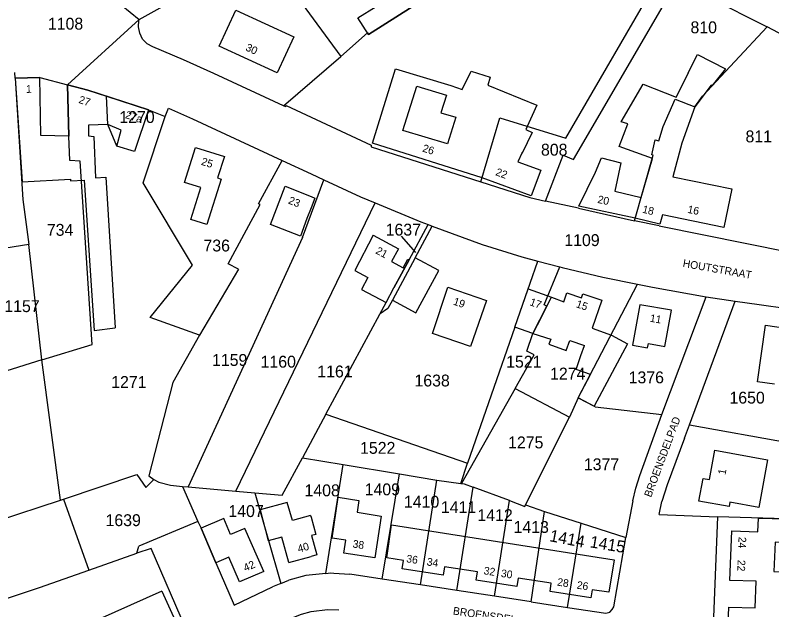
# Model space of a CAD drawing. Extents: x 191922 to 199923, y 328959 to 333350.
# Drawn here: x 192932.7 to 193104.8, y 329733.8 to 329868.9 of the extents above; entities that cross this region are included whole.
import ezdxf

# ---------------------------------------------------------------- set-up
doc = ezdxf.new("R2010")
doc.units = 0
for name, color, linetype in [('bouwvlak', 7, 'Continuous'), ('enkelbestemming', 7, 'Continuous'), ('Level 6', 7, 'Continuous'), ('maatvoering - maximum aantal wooneenheden', 7, 'Continuous'), ('Maatvoering_symbolen', 7, 'Continuous'), ('recreatiewoning', 7, 'Continuous')]:
    doc.layers.add(name, color=color, linetype=linetype)

msp = doc.modelspace()

# ---------------------------------------------------------------- linework, layer by layer
at = {"layer": 'bouwvlak'}
msp.add_line((193020.47, 329818.68), (193023.74, 329814.97), dxfattribs=at)
at = {"layer": 'Level 6'}
for p, q in [((192950.73, 329876.26), (192960.94, 329867.9)), ((192994.38, 329876.46), (193006.77, 329859.55)), ((193083.22, 329876.59), (193103.72, 329866.22)), ((192944.62, 329853.11), (192960.94, 329867.9)), ((193122.97, 329855.98), (193103.72, 329866.22)), ((192993.75, 329848.28), (193006.77, 329859.55)), ((192932.77, 329854.61), (192932.69, 329855.86)), ((192932.77, 329854.61), (192938.33, 329854.72)), ((192938.33, 329854.72), (192944.62, 329853.11)), ((192944.93, 329841.44), (192944.62, 329853.11)), ((192953.48, 329850.49), (192963.08, 329847.37)), ((192994.24, 329848.05), (192993.75, 329848.28)), ((192994.24, 329848.05), (192994.36, 329848.35)), ((192963.08, 329847.37), (192966.87, 329845.89)), ((192966.87, 329845.89), (192967.62, 329847.79)), ((192945.19, 329835.9), (192944.93, 329841.44)), ((192988.08, 329826.08), (192993.45, 329835.89)), ((192998.09, 329818.4), (193002.93, 329831.49)), ((192982.93, 329760.75), (193014.58, 329826.24)), ((193060.79, 329825.06), (193053.3, 329826.68)), ((193060.79, 329825.06), (193073.55, 329822.22)), ((193022.27, 329813.3), (193026.6, 329821.35)), ((193023.67, 329813.79), (193027.54, 329821)), ((193026.6, 329821.35), (193027.54, 329821)), ((193079.17, 329821.04), (193073.55, 329822.22)), ((193079.17, 329821.04), (193109.73, 329814.89)), ((192998.09, 329818.4), (192972.06, 329761.74)), ((192935.87, 329816.84), (192924.06, 329814.95)), ((192938.83, 329790.57), (192935.87, 329816.84)), ((193018.85, 329806.95), (193022.27, 329813.3)), ((193046.3, 329798.02), (193051.59, 329813.05)), ((193051.59, 329813.05), (193056.53, 329811.72)), ((192983.51, 329811.22), (192974.65, 329796.21)), ((193053.02, 329803.09), (193056.53, 329811.72)), ((193066.36, 329809.41), (193074.19, 329807.79)), ((193060.7, 329782), (193074.19, 329807.79)), ((193017.06, 329803.63), (193018.85, 329806.95)), ((193015.62, 329800.95), (193017.06, 329803.63)), ((193079.77, 329778.17), (193089.86, 329804.9)), ((193086.01, 329775.83), (193096.45, 329803.95)), ((193089.86, 329804.9), (193096.45, 329803.95)), ((193017.46, 329802.23), (193015.74, 329801.03)), ((193003.38, 329778.23), (193015.62, 329800.95)), ((193015.74, 329801.03), (193015.62, 329800.95)), ((193046.3, 329798.02), (193035.6, 329767.09)), ((192938.83, 329790.57), (192929.4, 329787.68)), ((192943.07, 329758.74), (192938.83, 329790.57)), ((193046.38, 329784.09), (193034.22, 329762.52)), ((193046.38, 329784.09), (193058.78, 329777.59)), ((193060.7, 329782), (193058.78, 329777.59)), ((193064.62, 329779.91), (193060.7, 329782)), ((193064.62, 329779.91), (193079.77, 329778.17)), ((193003.38, 329778.23), (192998.03, 329768.36)), ((193003.38, 329778.23), (193035.6, 329767.09)), ((193074.77, 329764.34), (193079.77, 329778.17)), ((193048.75, 329757.68), (193058.78, 329777.59)), ((193084.89, 329772.81), (193086.01, 329775.83)), ((193086.01, 329775.83), (193109.93, 329771.51)), ((193084.89, 329772.81), (193080.94, 329762.19)), ((192998.03, 329768.36), (193007.33, 329766.83)), ((193003.37, 329742.08), (193007.33, 329766.83)), ((193007.33, 329766.83), (193020.13, 329764.71)), ((193034.02, 329762.54), (193035.6, 329767.09)), ((193016.18, 329740.79), (193020.13, 329764.71)), ((193020.13, 329764.71), (193028.59, 329763.3)), ((192962.41, 329761.63), (192964.29, 329763.43)), ((193024.86, 329739.46), (193028.59, 329763.3)), ((193028.59, 329763.3), (193034.02, 329762.54)), ((193034.02, 329762.54), (193034.22, 329762.52)), ((192970.74, 329761.86), (192974.28, 329753.85)), ((192970.74, 329761.86), (192972.06, 329761.74)), ((192972.06, 329761.74), (192982.93, 329760.75)), ((192982.93, 329760.75), (192987.19, 329760.38)), ((193033.14, 329738.2), (193036.84, 329761.68)), ((193045.09, 329758.61), (193036.84, 329761.68)), ((193080.94, 329762.19), (193079.77, 329758.44)), ((192943.07, 329758.74), (192943.75, 329758.97)), ((192943.75, 329758.97), (192949.45, 329742.82)), ((192987.19, 329760.38), (192993.11, 329739.8)), ((192916.76, 329750.12), (192943.07, 329758.74)), ((193041.67, 329736.89), (193045.09, 329758.61)), ((193048.75, 329757.68), (193053.08, 329756.11)), ((193073.14, 329758.55), (193071.53, 329750.23)), ((193079.15, 329755.43), (193079.77, 329758.44)), ((193050.04, 329735.61), (193053.08, 329756.11)), ((193053.08, 329756.11), (193061.41, 329753.46)), ((193079.15, 329755.43), (193092.37, 329754.93)), ((192974.28, 329753.85), (192960.87, 329748.27)), ((192974.28, 329753.85), (192974.99, 329752.35)), ((193107.9, 329754.48), (193092.37, 329754.93)), ((192974.99, 329752.35), (192978.39, 329744.51)), ((193058.28, 329734.35), (193061.41, 329753.46)), ((193061.41, 329753.46), (193071.53, 329750.23)), ((192960.43, 329746.67), (192960.87, 329748.27)), ((192963.69, 329747.76), (192960.43, 329746.67)), ((192971.54, 329729.5), (192963.69, 329747.76)), ((192949.45, 329742.82), (192960.43, 329746.67)), ((192978.39, 329744.51), (192982.5, 329734.83)), ((192998.84, 329741.62), (192994.95, 329740.55)), ((193003.37, 329742.08), (192998.84, 329741.62)), ((193005.18, 329742.15), (193008.81, 329741.91)), ((193016.18, 329740.79), (193008.81, 329741.91)), ((192993.11, 329739.8), (192994.95, 329740.55)), ((193024.86, 329739.46), (193016.18, 329740.79)), ((192982.5, 329734.83), (192991.22, 329739.03)), ((192993.11, 329739.8), (192991.22, 329739.03)), ((193033.14, 329738.2), (193024.86, 329739.46)), ((193041.67, 329736.89), (193033.14, 329738.2)), ((193050.04, 329735.61), (193041.67, 329736.89)), ((193050.04, 329735.61), (193058.28, 329734.35)), ((193058.28, 329734.35), (193067, 329733.02))]:
    msp.add_line(p, q, dxfattribs=at)
for points in [[(192960.94, 329867.9), (192984.76, 329881.22), (192987.34, 329877.32), (192988.31, 329877.97)], [(193038.62, 329831.08), (193042.94, 329845.59), (193057.96, 329840.99), (193079.68, 329878.45)], [(193053.3, 329826.68), (193057.28, 329837.07), (193059.7, 329836.12), (193083.22, 329876.59)], [(193006.77, 329859.55), (193012.84, 329864.9), (193013.09, 329864.51), (193023.24, 329870.95)], [(192960.78, 329866.24), (192960.87, 329867.71), (192960.94, 329867.9)], [(192961.72, 329863.48), (192961.05, 329864.79), (192960.78, 329866.24)], [(193073.55, 329822.22), (193077.8, 329837.08), (193077.48, 329837.17), (193078.24, 329840.58), (193079.1, 329840.32), (193080.07, 329843.63), (193082.81, 329849.83), (193087.27, 329848.09), (193089.03, 329850.47), (193103.72, 329866.22)], [(192964.01, 329861.68), (192962.73, 329862.41), (192961.72, 329863.48)], [(192993.75, 329848.28), (192977.89, 329855.64), (192970.98, 329858.73), (192964.01, 329861.68)], [(192932.77, 329854.61), (192934.51, 329827.01), (192935.87, 329816.84)], [(192944.62, 329853.11), (192949.22, 329851.86), (192953.48, 329850.49)], [(192963.08, 329847.37), (192959.86, 329837.96), (192955.85, 329839.15), (192953.82, 329844.06), (192953.48, 329850.49)], [(192994.36, 329848.35), (193000, 329845.72), (193013.69, 329839.34)], [(192967.62, 329847.79), (192973.05, 329845.36), (192993.45, 329835.89)], [(192974.65, 329796.21), (192963.43, 329800.24), (192973.04, 329812.09), (192961.82, 329830.81), (192966.87, 329845.89)], [(193013.69, 329839.34), (193013.68, 329838.96), (193038.62, 329831.08)], [(192938.83, 329790.57), (192950.22, 329794.08), (192947.52, 329835.77), (192945.19, 329835.9)], [(192993.45, 329835.89), (193000, 329832.84), (193002.93, 329831.49)], [(193002.93, 329831.49), (193011.24, 329827.62), (193014.58, 329826.24)], [(193038.62, 329831.08), (193049.76, 329827.45), (193053.3, 329826.68)], [(192983.51, 329811.22), (192981.18, 329812.41), (192988.42, 329825.9), (192988.08, 329826.08)], [(193014.58, 329826.24), (193024.95, 329821.95), (193026.6, 329821.35)], [(193027.54, 329821), (193038.88, 329816.83), (193047.95, 329814.03), (193051.59, 329813.05)], [(193023.67, 329813.79), (193018.49, 329804.15), (193017.46, 329802.23)], [(193056.53, 329811.72), (193057.12, 329811.56), (193066.36, 329809.41)], [(193074.19, 329807.79), (193077.61, 329807.08), (193089.86, 329804.9)], [(193096.45, 329803.95), (193101.89, 329803.14), (193114.73, 329801.39)], [(193046.38, 329784.09), (193050.7, 329791.72), (193049.04, 329792.58), (193050.45, 329796.61), (193053.62, 329802.77), (193053.02, 329803.09)], [(192974.65, 329796.21), (192968.59, 329785.45), (192963.09, 329764.22), (192964.29, 329763.43)], [(192987.19, 329760.38), (192993.42, 329759.84), (192998.03, 329768.36)], [(192943.75, 329758.97), (192960.37, 329764.55), (192962.41, 329761.63)], [(193073.14, 329758.55), (193073.85, 329761.46), (193074.77, 329764.34)], [(192964.29, 329763.43), (192965.42, 329762.8), (192968.05, 329762.11), (192970.74, 329761.86)], [(193034.22, 329762.52), (193034.82, 329762.43), (193036.84, 329761.68)], [(193045.09, 329758.61), (193048.57, 329757.31), (193048.75, 329757.68)], [(193092.37, 329754.93), (193091.34, 329728.38), (193086.54, 329723.51)], [(193067, 329733.02), (193067.89, 329733.27), (193068.44, 329733.87), (193068.84, 329734.49), (193071.53, 329750.23)], [(192906.98, 329728.48), (192938.26, 329738.89), (192949.45, 329742.82)], [(193003.37, 329742.08), (193004.4, 329742.19), (193005.18, 329742.15)], [(192991.14, 329729.73), (192995.72, 329731.97), (192997.83, 329732.79), (193000, 329733.39), (193003.71, 329733.89), (193006.31, 329733.79)]]:
    msp.add_lwpolyline(points, dxfattribs=at)
at = {"layer": 'recreatiewoning'}
for p, q in [((193052.21, 329833.66), (193050.08, 329827.83)), ((192994.08, 329830.05), (193000, 329827.71)), ((193095.69, 329829.47), (193093.83, 329820.67)), ((193000, 329825.12), (192999.05, 329822.71)), ((192999.05, 329822.71), (192997.59, 329818.7)), ((193031.11, 329807.15), (193039.86, 329804.12)), ((193049.35, 329806.71), (193054.69, 329804.83)), ((193052.38, 329800.39), (193054.69, 329804.83)), ((193052.38, 329800.39), (193050.45, 329796.61)), ((193050.45, 329796.61), (193054.49, 329795.27)), ((193054.49, 329795.27), (193054.09, 329794.13)), ((193058.02, 329792.76), (193058.81, 329795.03)), ((193058.81, 329795.03), (193062.16, 329793.85)), ((193054.09, 329794.13), (193058.02, 329792.76)), ((193061.37, 329791.59), (193062.16, 329793.85)), ((193071.92, 329794.26), (193064.36, 329780.05)), ((193060.27, 329788.43), (193061.37, 329791.59)), ((193063.52, 329787.29), (193060.27, 329788.43)), ((193060.7, 329782), (193063.52, 329787.29)), ((193060.7, 329782), (193064.36, 329780.05)), ((193091.78, 329770.07), (193103.79, 329767.9)), ((193004.78, 329750.1), (193006.15, 329759.44)), ((192999.89, 329755.25), (193000, 329754.86)), ((193015.97, 329755.12), (193014.5, 329745.59)), ((192994.96, 329744.53), (193000, 329745.91))]:
    msp.add_line(p, q, dxfattribs=at)
for points in [[(193027.88, 329874.31), (193023.24, 329870.95), (193013.09, 329864.51), (193010.61, 329868.28), (193014.8, 329870.91), (193014.56, 329871.36), (193016.91, 329872.84), (193017.21, 329872.47), (193021.81, 329875.28), (193015.43, 329884.79), (193007.78, 329879.2), (193007.56, 329879.51), (193006.06, 329878.41), (193004.04, 329878.94)], [(192992.29, 329855.82), (192979.13, 329861.9), (192982.87, 329870.08), (192996.06, 329863.99), (192992.29, 329855.82)], [(193060.89, 329825.53), (193064.68, 329833.24), (193066.06, 329836.52), (193070.43, 329835.34), (193069.09, 329828.93), (193075.08, 329827.5), (193077.59, 329836.31), (193070.05, 329839.07), (193071.99, 329844.2), (193070.52, 329844.71), (193075.47, 329853.22), (193083.01, 329850.28), (193085.78, 329855.8), (193085.77, 329855.8), (193087.88, 329860), (193094.22, 329856.7), (193091.2, 329852.94), (193090.93, 329853.03), (193087.27, 329848.09), (193084.31, 329839.85), (193082.22, 329832.19), (193095.69, 329829.47)], [(193013.95, 329839.8), (193019.2, 329856.72), (193031.77, 329852.92), (193034.37, 329852.01), (193036.38, 329856.19), (193040.73, 329854.85), (193040.21, 329853.01), (193051.34, 329848.48), (193048.86, 329842.92), (193050.29, 329842.22), (193048.02, 329837.59), (193048, 329837.7), (193047.04, 329835.55), (193052.21, 329833.66)], [(192963.08, 329847.37), (192949.22, 329851.86), (192944.62, 329853.11), (192944.93, 329841.44), (192938.57, 329841.54), (192938.33, 329854.72), (192932.77, 329854.61)], [(192932.77, 329854.61), (192934.31, 329831.03), (192945.31, 329831.67), (192945.34, 329831.27), (192948.44, 329831.45), (192950.72, 329797.24), (192955.48, 329797.89)], [(193032.91, 329845.7), (193031.02, 329839.68), (193020.89, 329842.73), (193024.05, 329852.78), (193030.79, 329850.74), (193029.53, 329846.72), (193032.91, 329845.7)], [(192963.08, 329847.37), (192959.86, 329837.96), (192955.85, 329839.15), (192956.82, 329842.76), (192953.82, 329844.06), (192949.41, 329843.91), (192949.44, 329841.46), (192950.61, 329841.36), (192951, 329831.97), (192953.33, 329832.13), (192955.48, 329797.89)], [(193050.08, 329827.83), (193038.87, 329831.98), (193013.95, 329839.8)], [(192979.53, 329831.67), (192976.33, 329821.36), (192972.69, 329822.49), (192974.92, 329829.72), (192971.21, 329830.88), (192973.76, 329838.88)], [(192973.76, 329838.88), (192980.3, 329836.8), (192978.75, 329831.92), (192979.53, 329831.67)], [(192997.59, 329818.7), (192990.77, 329821.34), (192994.08, 329830.05)], [(192994.08, 329830.05), (193000, 329827.71), (193000.88, 329827.36)], [(193000, 329827.71), (193000.88, 329827.36), (193000, 329825.12)], [(193093.83, 329820.67), (193079.89, 329823.54), (193079.29, 329821.41), (193073.71, 329822.78), (193060.89, 329825.53)], [(193014.15, 329818.92), (193009.99, 329810.93), (193012.94, 329809.31), (193011.49, 329806.61)], [(193014.15, 329818.92), (193019.89, 329815.84), (193018.32, 329812.91), (193020.96, 329811.49), (193022.01, 329813.44), (193022.27, 329813.3), (193018.85, 329806.95)], [(193018.49, 329804.15), (193023.85, 329801.27), (193029.02, 329810.9), (193023.67, 329813.79), (193018.49, 329804.15)], [(193039.86, 329804.12), (193036.26, 329793.6), (193027.63, 329796.62), (193031.11, 329807.15)], [(193011.49, 329806.61), (193017.06, 329803.63), (193018.85, 329806.95)], [(193050.45, 329796.61), (193046.3, 329798.02), (193049.35, 329806.71)], [(193054.69, 329804.83), (193057.49, 329803.79), (193058.18, 329805.79), (193061.5, 329804.66), (193061.82, 329805.61), (193066.11, 329804.15), (193063.89, 329797.83), (193068.27, 329796.21), (193071.92, 329794.26)], [(193074.72, 329803.11), (193073.09, 329793.94), (193076.5, 329793.33), (193076.68, 329794.32), (193080.46, 329793.65), (193081.92, 329801.88), (193074.72, 329803.11)], [(193105.35, 329785.04), (193101.49, 329785.59), (193103.34, 329798.51), (193111.05, 329797.35)], [(193095.06, 329757.28), (193088.18, 329758.53), (193089.11, 329763.65), (193090.57, 329763.38), (193091.78, 329770.07)], [(193103.79, 329767.9), (193101.83, 329757.07), (193095.24, 329758.27), (193095.06, 329757.28)], [(193006.15, 329759.44), (193010.86, 329758.65), (193010.45, 329756.03), (193015.97, 329755.12)], [(192999.89, 329755.25), (192995.77, 329754.07), (192994.6, 329758.21), (192988.4, 329756.49), (192990.22, 329749.45)], [(192989.27, 329742.52), (192984.93, 329752.26), (192981.7, 329750.89), (192980.15, 329754.58), (192974.99, 329752.35)], [(193000, 329754.86), (193001.08, 329750.94), (193000.11, 329750.67), (193001.32, 329746.28), (193000, 329745.91)], [(193109.59, 329685.48), (193108.75, 329688.42), (193103.03, 329686.79), (193099.95, 329697.59), (193105.72, 329699.23), (193104.04, 329705.1), (193098.28, 329703.44), (193095.16, 329714.25), (193101.15, 329715.95), (193100.32, 329718.91), (193100.49, 329722.97), (193094.54, 329723.18), (193094.95, 329734.45), (193100.93, 329734.23), (193101.16, 329740.29), (193095.21, 329740.5), (193095.65, 329751.77), (193101.61, 329751.54), (193101.73, 329754.64)], [(193101.73, 329754.64), (193107.9, 329754.48), (193107.66, 329749.12), (193105.51, 329749.21), (193105.18, 329742.51), (193107.37, 329742.42), (193106.93, 329731.61), (193104.75, 329731.69), (193104.51, 329725.26), (193106.62, 329725.16), (193106.38, 329719.98), (193107.66, 329715.41), (193105.58, 329714.84), (193107.39, 329708.63), (193109.38, 329709.18), (193112.34, 329698.72), (193110.37, 329698.14), (193112.1, 329691.75), (193114.17, 329692.35), (193115.63, 329687.07)], [(192989.27, 329742.52), (192983.77, 329740.14), (192981.34, 329745.77), (192978.39, 329744.51), (192974.99, 329752.35)], [(193017.22, 329745.61), (193018.31, 329753.09), (193068.88, 329745.19)], [(192994.96, 329744.53), (192993.37, 329750.31), (192990.22, 329749.45)], [(193014.5, 329745.59), (193007.49, 329746.66), (193007.94, 329749.61), (193004.78, 329750.1)], [(193068.88, 329745.19), (193067.71, 329737.8), (193063.9, 329738.38), (193063.6, 329736.51), (193054.33, 329737.95), (193054.62, 329739.83), (193047.11, 329740.99), (193046.82, 329739.11), (193037.54, 329740.54), (193037.83, 329742.42), (193030.32, 329743.59), (193030.03, 329741.71), (193020.74, 329743.14), (193021.02, 329745.01), (193017.22, 329745.61)], [(192966.11, 329738.05), (192941.14, 329726.92), (192944.32, 329719.79)], [(192966.11, 329738.05), (192969.85, 329729.68), (192967.47, 329728.62), (192966.91, 329729.88), (192961.47, 329727.47), (192962.03, 329726.21), (192957.62, 329724.23), (192957.04, 329725.48), (192951.61, 329723.08), (192952.18, 329721.82), (192947.75, 329719.83), (192947.2, 329721.09), (192944.32, 329719.79)]]:
    msp.add_lwpolyline(points, dxfattribs=at)

# ---------------------------------------------------------------- texts
at = {"layer": 'enkelbestemming'}
for s, p in [('1108', (192940.17, 329865.62)), ('810', (193086.26, 329864.8)), ('1270', (192956.41, 329844.41)), ('811', (193098.77, 329840.01)), ('808', (193052.27, 329836.99)), ('734', (192939.94, 329818.78)), ('1637', (193016.96, 329818.83)), ('1109', (193057.58, 329816.45)), ('736', (192975.54, 329815.22)), ('1157', (192930.27, 329801.45)), ('1159', (192977.49, 329789.22)), ('1160', (192988.53, 329788.83)), ('1521', (193044.35, 329788.83)), ('1161', (193001.42, 329786.61)), ('1274', (193054.34, 329786.13)), ('1271', (192954.57, 329784.22)), ('1638', (193023.51, 329784.55)), ('1376', (193072.2, 329785.27)), ('1650', (193095.12, 329780.66)), ('1275', (193044.79, 329770.49)), ('1522', (193011.15, 329769.25)), ('1377', (193062.02, 329765.52)), ('1408', (192998.51, 329759.6)), ('1409', (193012.19, 329759.82)), ('1410', (193021.12, 329757.02)), ('1407', (192981.21, 329754.89)), ('1411', (193029.53, 329755.79)), ('1639', (192953.28, 329752.82)), ('1412', (193037.82, 329753.97)), ('1413', (193046.04, 329751.28))]:
    msp.add_text(s, height=2.7, dxfattribs=at).set_placement(p)
for s, rotation, p in [('1414', 349.1513, (193054.07, 329749.42)), ('1415', 350.6423, (193063.25, 329748.03))]:
    msp.add_text(s, height=2.7, rotation=rotation, dxfattribs=at).set_placement(p)
at = {"layer": 'maatvoering - maximum aantal wooneenheden'}
for s, rotation, p in [('30', 335.2048, (192984.96, 329860.97)), ('1', 1.0896, (192935.21, 329851.25)), ('27', 342.0544, (192947.03, 329849)), ('27a', 341.9999, (192957.62, 329845.57)), ('26', 342.5981, (193025.19, 329837.95)), ('25', 342.3449, (192974.89, 329834.96)), ('22', 339.7326, (193041.8, 329832.6)), ('23', 338.518, (192994.68, 329826.16)), ('20', 347.9253, (193065.02, 329826.28)), ('18', 346.2279, (193075.19, 329824.07)), ('16', 348.3977, (193085.48, 329824.02)), ('21', 331.742, (193014.53, 329814.86)), ('19', 340.9669, (193032.18, 329803.18)), ('17', 340.2421, (193049.57, 329803.05)), ('15', 341.2567, (193060.1, 329802.6)), ('11', 350.2643, (193076.94, 329799.28)), ('1', 79.7362, (193094.21, 329764.39)), ('24', 267.8216, (193097.2, 329750.42)), ('40', 15.3155, (192997.19, 329746.8)), ('38', 351.3105, (193009.36, 329747.99)), ('36', 351.2538, (193021.57, 329744.63)), ('34', 351.2538, (193026.22, 329743.92)), ('22', 267.8216, (193097, 329745.17)), ('42', 23.4094, (192985.08, 329742.45)), ('32', 351.2538, (193039.16, 329741.91)), ('30', 351.2538, (193043.08, 329741.3)), ('28', 351.1972, (193055.86, 329739.33)), ('26', 351.1972, (193060.32, 329738.64))]:
    msp.add_text(s, height=1.75, rotation=rotation, dxfattribs=at).set_placement(p)
at = {"layer": 'Maatvoering_symbolen'}
for s, rotation, p in [('HOUTSTRAAT', 349.9721, (193084.41, 329811.74)), ('BROENSDELPAD', 69.4976, (193077.3, 329759.24)), ('BROENSDEL', 351.5457, (193032.18, 329732.78))]:
    msp.add_text(s, height=1.75, rotation=rotation, dxfattribs=at).set_placement(p)

doc.saveas('drawing.dxf')
